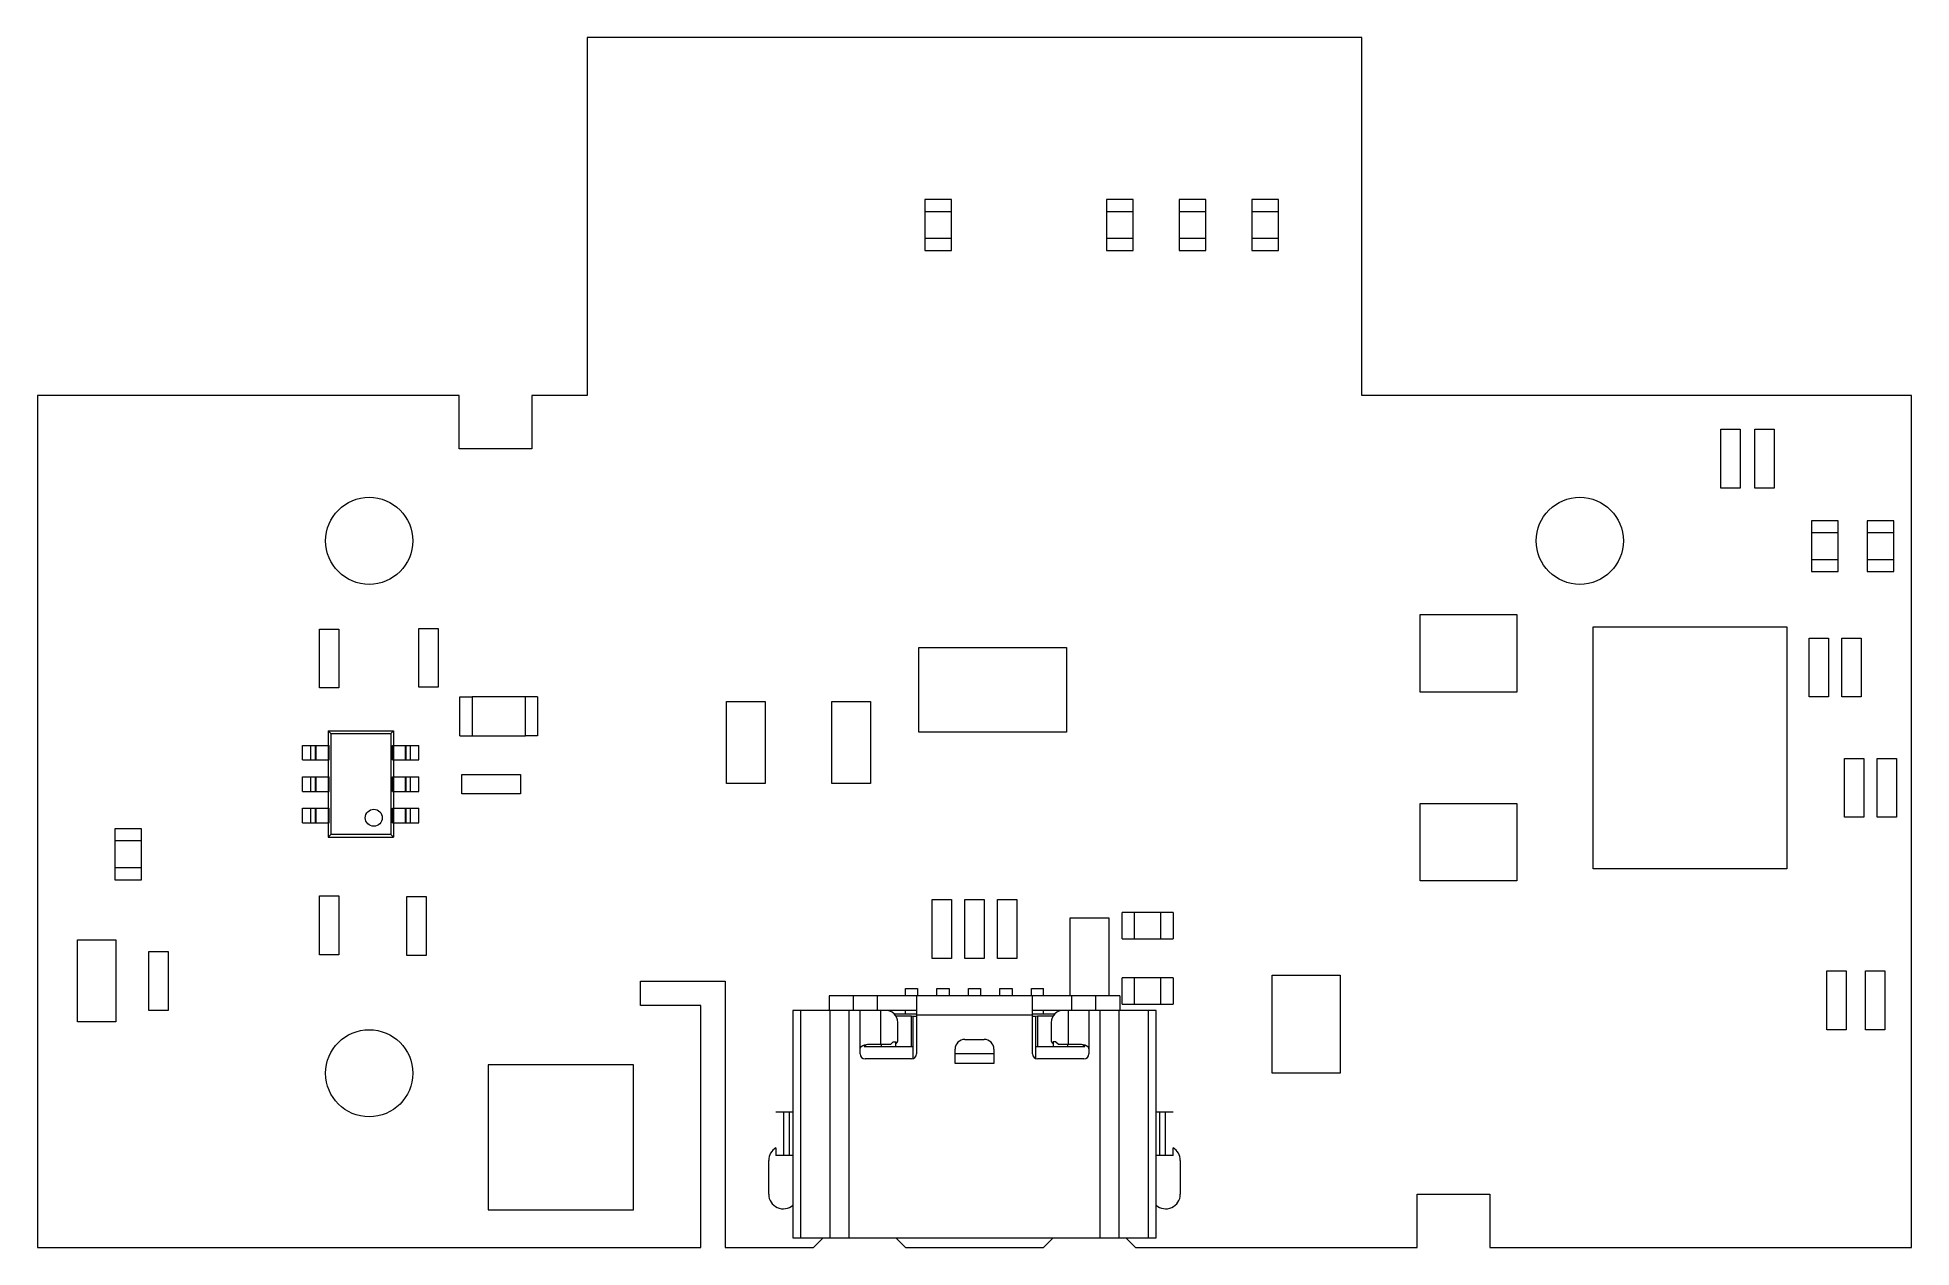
# Model space of a CAD drawing. Header units: millimetres. Extents: x -219.2 to -180.5, y 150.9 to 175.9.
import ezdxf

# ---------------------------------------------------------------- set-up
doc = ezdxf.new("R2010")
doc.units = ezdxf.units.MM

msp = doc.modelspace()

# ---------------------------------------------------------------- linework, layer by layer
at = {"color": 7, "linetype": 'Continuous', "lineweight": 15}
for p, q in [((-207.863, 175.934), (-207.863, 168.534)), ((-191.863, 175.934), (-207.863, 175.934)), ((-191.863, 168.534), (-191.863, 175.934)), ((-200.888, 172.584), (-200.888, 171.534)), ((-200.338, 172.584), (-200.888, 172.584)), ((-200.338, 172.334), (-200.888, 172.334)), ((-200.338, 171.534), (-200.338, 172.584)), ((-197.138, 172.584), (-197.138, 171.534)), ((-196.588, 172.584), (-197.138, 172.584)), ((-196.588, 172.334), (-197.138, 172.334)), ((-196.588, 171.534), (-196.588, 172.584)), ((-195.638, 172.584), (-195.638, 171.534)), ((-195.088, 172.584), (-195.638, 172.584)), ((-195.088, 172.334), (-195.638, 172.334)), ((-195.088, 171.534), (-195.088, 172.584)), ((-194.138, 172.584), (-194.138, 171.534)), ((-193.588, 172.584), (-194.138, 172.584)), ((-193.588, 172.334), (-194.138, 172.334)), ((-193.588, 171.534), (-193.588, 172.584)), ((-200.888, 171.784), (-200.338, 171.784)), ((-200.888, 171.534), (-200.338, 171.534)), ((-197.138, 171.784), (-196.588, 171.784)), ((-197.138, 171.534), (-196.588, 171.534)), ((-195.638, 171.784), (-195.088, 171.784)), ((-195.638, 171.534), (-195.088, 171.534)), ((-194.138, 171.784), (-193.588, 171.784)), ((-194.138, 171.534), (-193.588, 171.534)), ((-219.213, 168.534), (-219.213, 150.934)), ((-210.503, 168.534), (-219.213, 168.534)), ((-210.503, 167.434), (-210.503, 168.534)), ((-209.003, 168.534), (-209.003, 167.434)), ((-207.863, 168.534), (-209.003, 168.534)), ((-180.513, 168.534), (-191.863, 168.534)), ((-180.513, 150.934), (-180.513, 168.534)), ((-184.449, 167.839), (-184.05, 167.839)), ((-184.449, 166.624), (-184.449, 167.839)), ((-184.05, 167.839), (-184.05, 166.624)), ((-183.749, 167.839), (-183.35, 167.839)), ((-183.749, 166.624), (-183.749, 167.839)), ((-183.35, 167.839), (-183.35, 166.624)), ((-209.003, 167.434), (-210.503, 167.434)), ((-184.05, 166.624), (-184.449, 166.624)), ((-183.35, 166.624), (-183.749, 166.624)), ((-182.025, 165.95), (-182.575, 165.95)), ((-182.575, 165.95), (-182.575, 164.9)), ((-182.025, 165.7), (-182.575, 165.7)), ((-182.025, 164.9), (-182.025, 165.95)), ((-180.879, 165.95), (-181.429, 165.95)), ((-181.429, 165.95), (-181.429, 164.9)), ((-180.879, 165.7), (-181.429, 165.7)), ((-180.879, 164.9), (-180.879, 165.95)), ((-182.575, 165.15), (-182.025, 165.15)), ((-182.575, 164.9), (-182.025, 164.9)), ((-181.429, 165.15), (-180.879, 165.15)), ((-181.429, 164.9), (-180.879, 164.9)), ((-213.388, 162.495), (-213.388, 163.71)), ((-213.388, 163.71), (-212.989, 163.71)), ((-212.989, 163.71), (-212.989, 162.495)), ((-211.337, 162.508), (-211.337, 163.723)), ((-211.337, 163.723), (-210.938, 163.723)), ((-210.938, 163.723), (-210.938, 162.508)), ((-190.663, 162.409), (-190.663, 164.009)), ((-190.663, 164.009), (-188.663, 164.009)), ((-188.663, 164.009), (-188.663, 162.409)), ((-187.088, 163.759), (-183.088, 163.759)), ((-187.088, 158.759), (-187.088, 163.759)), ((-183.088, 163.759), (-183.088, 158.759)), ((-201.013, 161.584), (-201.013, 163.334)), ((-201.013, 163.334), (-197.963, 163.334)), ((-197.963, 163.334), (-197.963, 161.584)), ((-182.625, 163.526), (-182.226, 163.526)), ((-182.625, 162.311), (-182.625, 163.526)), ((-182.226, 163.526), (-182.226, 162.311)), ((-181.95, 162.311), (-181.95, 163.526)), ((-181.95, 163.526), (-181.551, 163.526)), ((-181.551, 163.526), (-181.551, 162.311)), ((-212.989, 162.495), (-213.388, 162.495)), ((-210.938, 162.508), (-211.337, 162.508)), ((-210.488, 161.509), (-210.488, 162.309)), ((-210.488, 162.309), (-210.238, 162.309)), ((-208.888, 162.309), (-210.238, 162.309)), ((-210.238, 162.309), (-210.238, 161.509)), ((-209.138, 161.509), (-209.138, 162.309)), ((-208.888, 162.309), (-208.888, 161.509)), ((-204.984, 162.216), (-204.188, 162.216)), ((-204.984, 160.524), (-204.984, 162.216)), ((-204.188, 162.216), (-204.188, 160.524)), ((-202.809, 162.214), (-202.013, 162.214)), ((-202.809, 160.522), (-202.809, 162.214)), ((-202.013, 162.214), (-202.013, 160.522)), ((-188.663, 162.409), (-190.663, 162.409)), ((-182.226, 162.311), (-182.625, 162.311)), ((-181.551, 162.311), (-181.95, 162.311)), ((-213.213, 161.609), (-211.863, 161.609)), ((-213.213, 161.609), (-213.157, 161.553)), ((-213.213, 161.609), (-213.213, 159.409)), ((-213.157, 161.553), (-211.919, 161.553)), ((-213.157, 161.553), (-213.157, 159.465)), ((-211.919, 161.553), (-211.863, 161.609)), ((-211.919, 161.553), (-211.919, 159.465)), ((-211.863, 161.609), (-211.863, 159.409)), ((-210.488, 161.509), (-209.138, 161.509)), ((-208.888, 161.509), (-209.138, 161.509)), ((-197.963, 161.584), (-201.013, 161.584)), ((-213.738, 161.309), (-213.192, 161.309)), ((-213.738, 161.009), (-213.738, 161.309)), ((-213.738, 161.009), (-213.192, 161.009)), ((-213.566, 161.009), (-213.566, 161.309)), ((-213.475, 161.009), (-213.475, 161.309)), ((-213.463, 161.309), (-213.463, 161.009)), ((-213.192, 161.009), (-213.192, 161.309)), ((-211.884, 161.009), (-211.884, 161.309)), ((-211.884, 161.309), (-211.338, 161.309)), ((-211.884, 161.009), (-211.338, 161.009)), ((-211.613, 161.009), (-211.613, 161.309)), ((-211.601, 161.009), (-211.601, 161.309)), ((-211.51, 161.009), (-211.51, 161.309)), ((-211.338, 161.009), (-211.338, 161.309)), ((-181.899, 161.039), (-181.5, 161.039)), ((-181.899, 159.824), (-181.899, 161.039)), ((-181.5, 161.039), (-181.5, 159.824)), ((-181.224, 161.039), (-180.825, 161.039)), ((-181.224, 159.824), (-181.224, 161.039)), ((-180.825, 161.039), (-180.825, 159.824)), ((-213.738, 160.659), (-213.192, 160.659)), ((-213.738, 160.359), (-213.738, 160.659)), ((-213.566, 160.359), (-213.566, 160.659)), ((-213.475, 160.359), (-213.475, 160.659)), ((-213.463, 160.659), (-213.463, 160.359)), ((-213.192, 160.359), (-213.192, 160.659)), ((-211.884, 160.359), (-211.884, 160.659)), ((-211.884, 160.659), (-211.338, 160.659)), ((-211.613, 160.359), (-211.613, 160.659)), ((-211.601, 160.359), (-211.601, 160.659)), ((-211.51, 160.359), (-211.51, 160.659)), ((-211.338, 160.359), (-211.338, 160.659)), ((-210.452, 160.31), (-210.452, 160.709)), ((-210.452, 160.709), (-209.237, 160.709)), ((-209.237, 160.709), (-209.237, 160.31)), ((-213.738, 160.359), (-213.192, 160.359)), ((-211.884, 160.359), (-211.338, 160.359)), ((-209.237, 160.31), (-210.452, 160.31)), ((-204.188, 160.524), (-204.984, 160.524)), ((-202.013, 160.522), (-202.809, 160.522)), ((-213.738, 160.009), (-213.192, 160.009)), ((-213.738, 159.709), (-213.738, 160.009)), ((-213.566, 159.709), (-213.566, 160.009)), ((-213.475, 159.709), (-213.475, 160.009)), ((-213.463, 160.009), (-213.463, 159.709)), ((-213.192, 159.709), (-213.192, 160.009)), ((-211.884, 159.709), (-211.884, 160.009)), ((-211.884, 160.009), (-211.338, 160.009)), ((-211.613, 159.709), (-211.613, 160.009)), ((-211.601, 159.709), (-211.601, 160.009)), ((-211.51, 159.709), (-211.51, 160.009)), ((-211.338, 159.709), (-211.338, 160.009)), ((-190.663, 158.509), (-190.663, 160.109)), ((-190.663, 160.109), (-188.663, 160.109)), ((-188.663, 160.109), (-188.663, 158.509)), ((-217.613, 159.584), (-217.613, 158.534)), ((-217.063, 159.584), (-217.613, 159.584)), ((-217.063, 158.534), (-217.063, 159.584)), ((-213.738, 159.709), (-213.192, 159.709)), ((-213.213, 159.409), (-213.157, 159.465)), ((-211.919, 159.465), (-213.157, 159.465)), ((-211.863, 159.409), (-211.919, 159.465)), ((-211.884, 159.709), (-211.338, 159.709)), ((-181.5, 159.824), (-181.899, 159.824)), ((-180.825, 159.824), (-181.224, 159.824)), ((-217.063, 159.334), (-217.613, 159.334)), ((-213.213, 159.409), (-211.863, 159.409)), ((-217.613, 158.784), (-217.063, 158.784)), ((-183.088, 158.759), (-187.088, 158.759)), ((-217.613, 158.534), (-217.063, 158.534)), ((-188.663, 158.509), (-190.663, 158.509)), ((-213.387, 158.198), (-212.988, 158.198)), ((-213.387, 156.983), (-213.387, 158.198)), ((-212.988, 158.198), (-212.988, 156.983)), ((-211.588, 156.97), (-211.588, 158.185)), ((-211.588, 158.185), (-211.189, 158.185)), ((-211.189, 158.185), (-211.189, 156.97)), ((-200.737, 156.908), (-200.737, 158.123)), ((-200.737, 158.123), (-200.338, 158.123)), ((-200.338, 158.123), (-200.338, 156.908)), ((-200.062, 156.908), (-200.062, 158.123)), ((-200.062, 158.123), (-199.663, 158.123)), ((-199.663, 158.123), (-199.663, 156.908)), ((-199.387, 156.908), (-199.387, 158.123)), ((-199.387, 158.123), (-198.988, 158.123)), ((-198.988, 158.123), (-198.988, 156.908)), ((-197.888, 157.746), (-197.092, 157.746)), ((-197.888, 156.134), (-197.888, 157.746)), ((-197.092, 157.746), (-197.092, 156.134)), ((-196.813, 157.309), (-196.813, 157.859)), ((-195.763, 157.859), (-196.813, 157.859)), ((-196.563, 157.859), (-196.563, 157.309)), ((-196.013, 157.309), (-196.013, 157.859)), ((-195.763, 157.859), (-195.763, 157.309)), ((-218.388, 155.597), (-218.388, 157.289)), ((-218.388, 157.289), (-217.592, 157.289)), ((-217.592, 157.289), (-217.592, 155.597)), ((-196.813, 157.309), (-195.763, 157.309)), ((-216.912, 157.048), (-216.513, 157.048)), ((-216.912, 155.833), (-216.912, 157.048)), ((-216.513, 157.048), (-216.513, 155.833)), ((-212.988, 156.983), (-213.387, 156.983)), ((-211.189, 156.97), (-211.588, 156.97)), ((-200.338, 156.908), (-200.737, 156.908)), ((-199.663, 156.908), (-200.062, 156.908)), ((-198.988, 156.908), (-199.387, 156.908)), ((-206.763, 156.434), (-205.013, 156.434)), ((-206.763, 155.934), (-206.763, 156.434)), ((-205.013, 156.434), (-205.013, 150.934)), ((-196.813, 155.959), (-196.813, 156.509)), ((-195.763, 156.509), (-196.813, 156.509)), ((-196.563, 156.509), (-196.563, 155.959)), ((-196.013, 155.959), (-196.013, 156.509)), ((-195.763, 156.509), (-195.763, 155.959)), ((-193.713, 154.534), (-193.713, 156.559)), ((-193.713, 156.559), (-192.313, 156.559)), ((-192.313, 156.559), (-192.313, 154.534)), ((-182.262, 155.433), (-182.262, 156.648)), ((-182.262, 156.648), (-181.863, 156.648)), ((-181.863, 156.648), (-181.863, 155.433)), ((-181.462, 156.648), (-181.063, 156.648)), ((-181.462, 155.433), (-181.462, 156.648)), ((-181.063, 156.648), (-181.063, 155.433)), ((-196.863, 156.134), (-202.863, 156.134)), ((-202.863, 156.134), (-202.863, 155.834)), ((-202.363, 155.834), (-202.363, 156.134)), ((-201.863, 155.834), (-201.863, 156.134)), ((-201.288, 156.134), (-201.288, 156.284)), ((-201.288, 156.284), (-201.038, 156.284)), ((-201.063, 156.134), (-201.063, 154.934)), ((-201.038, 156.284), (-201.038, 156.134)), ((-200.638, 156.134), (-200.638, 156.284)), ((-200.638, 156.284), (-200.388, 156.284)), ((-200.388, 156.284), (-200.388, 156.134)), ((-199.988, 156.134), (-199.988, 156.284)), ((-199.988, 156.284), (-199.738, 156.284)), ((-199.738, 156.284), (-199.738, 156.134)), ((-199.338, 156.134), (-199.338, 156.284)), ((-199.338, 156.284), (-199.088, 156.284)), ((-199.088, 156.284), (-199.088, 156.134)), ((-198.688, 156.284), (-198.438, 156.284)), ((-198.688, 156.134), (-198.688, 156.284)), ((-198.663, 154.934), (-198.663, 156.134)), ((-198.438, 156.134), (-198.438, 156.284)), ((-197.863, 156.134), (-197.863, 155.834)), ((-197.363, 156.134), (-197.363, 155.834)), ((-196.863, 156.134), (-196.863, 155.834)), ((-217.592, 155.597), (-218.388, 155.597)), ((-216.513, 155.833), (-216.912, 155.833)), ((-205.513, 155.934), (-206.763, 155.934)), ((-205.513, 150.934), (-205.513, 155.934)), ((-201.063, 155.834), (-203.613, 155.834)), ((-203.613, 155.834), (-203.613, 151.134)), ((-203.452, 151.134), (-203.452, 155.834)), ((-202.848, 155.834), (-202.848, 151.134)), ((-202.459, 155.834), (-202.459, 151.134)), ((-202.223, 154.934), (-202.223, 155.834)), ((-201.799, 155.134), (-201.799, 155.834)), ((-201.593, 155.834), (-201.593, 155.82)), ((-201.063, 155.754), (-201.513, 155.754)), ((-201.493, 155.723), (-201.163, 155.723)), ((-201.288, 155.754), (-201.288, 155.834)), ((-201.163, 155.723), (-201.133, 155.714)), ((-201.163, 155.084), (-201.163, 155.723)), ((-201.133, 155.714), (-201.133, 154.839)), ((-201.133, 155.714), (-201.063, 155.713)), ((-198.663, 155.734), (-201.063, 155.734)), ((-196.113, 155.834), (-198.663, 155.834)), ((-198.212, 155.754), (-198.663, 155.754)), ((-198.663, 155.713), (-198.593, 155.714)), ((-198.593, 155.714), (-198.563, 155.723)), ((-198.593, 154.839), (-198.593, 155.714)), ((-198.563, 155.723), (-198.233, 155.723)), ((-198.563, 155.723), (-198.563, 155.084)), ((-198.438, 155.754), (-198.438, 155.834)), ((-198.133, 155.82), (-198.133, 155.834)), ((-197.927, 155.834), (-197.927, 155.134)), ((-197.503, 155.834), (-197.503, 154.934)), ((-197.266, 151.134), (-197.266, 155.834)), ((-196.877, 151.134), (-196.877, 155.834)), ((-196.813, 155.959), (-195.763, 155.959)), ((-196.274, 155.834), (-196.274, 151.134)), ((-196.113, 151.134), (-196.113, 155.834)), ((-201.445, 155.234), (-201.445, 155.534)), ((-200.063, 155.234), (-199.663, 155.234)), ((-198.28, 155.534), (-198.28, 155.234)), ((-181.863, 155.433), (-182.262, 155.433)), ((-181.063, 155.433), (-181.462, 155.433)), ((-202.143, 155.121), (-202.143, 155.084)), ((-202.143, 155.084), (-201.133, 155.084)), ((-201.163, 154.834), (-202.123, 154.834)), ((-202.113, 155.128), (-202.113, 155.084)), ((-202.074, 155.134), (-201.594, 155.134)), ((-201.788, 155.134), (-201.788, 155.084)), ((-201.594, 155.134), (-201.544, 155.184)), ((-201.544, 155.184), (-201.488, 155.184)), ((-201.488, 155.084), (-201.488, 155.184)), ((-200.263, 154.734), (-200.263, 155.034)), ((-199.463, 154.934), (-200.263, 154.934)), ((-199.463, 155.034), (-199.463, 154.734)), ((-198.593, 155.084), (-197.583, 155.084)), ((-197.603, 154.834), (-198.563, 154.834)), ((-198.238, 155.184), (-198.238, 155.084)), ((-198.181, 155.184), (-198.238, 155.184)), ((-198.181, 155.184), (-198.131, 155.134)), ((-198.131, 155.134), (-197.651, 155.134)), ((-197.938, 155.084), (-197.938, 155.134)), ((-197.613, 155.084), (-197.613, 155.128)), ((-197.583, 155.084), (-197.583, 155.122)), ((-206.906, 154.711), (-209.906, 154.711)), ((-209.906, 154.711), (-209.906, 151.711)), ((-206.906, 151.711), (-206.906, 154.711)), ((-199.463, 154.734), (-200.263, 154.734)), ((-192.313, 154.534), (-193.713, 154.534)), ((-203.613, 153.734), (-203.963, 153.734)), ((-203.802, 152.834), (-203.802, 153.734)), ((-203.686, 152.834), (-203.686, 153.734)), ((-195.763, 153.734), (-196.113, 153.734)), ((-196.04, 153.734), (-196.04, 152.834)), ((-195.924, 153.734), (-195.924, 152.834)), ((-203.963, 152.994), (-203.963, 152.834)), ((-195.763, 152.834), (-195.763, 152.994)), ((-204.113, 152.034), (-204.113, 152.734)), ((-203.613, 152.834), (-203.963, 152.834)), ((-195.763, 152.834), (-196.113, 152.834)), ((-195.613, 152.734), (-195.613, 152.034)), ((-209.906, 151.711), (-206.906, 151.711)), ((-190.723, 152.034), (-189.223, 152.034)), ((-190.723, 150.934), (-190.723, 152.034)), ((-189.223, 152.034), (-189.223, 150.934)), ((-219.213, 150.934), (-205.513, 150.934)), ((-205.013, 150.934), (-203.188, 150.934)), ((-203.613, 151.134), (-196.113, 151.134)), ((-203.188, 150.934), (-202.988, 151.134)), ((-201.488, 151.134), (-201.288, 150.934)), ((-201.288, 150.934), (-198.438, 150.934)), ((-198.438, 150.934), (-198.238, 151.134)), ((-196.738, 151.134), (-196.538, 150.934)), ((-196.538, 150.934), (-190.723, 150.934)), ((-189.223, 150.934), (-180.513, 150.934))]:
    msp.add_line(p, q, dxfattribs=at)
at = {"color": 7, "linetype": 'Continuous', "lineweight": 15, "flags": 128}
for points in [[(-202.223, 155.034), (-202.219, 155.058), (-202.207, 155.078), (-202.181, 155.103), (-202.135, 155.125), (-202.074, 155.134)], [(-197.651, 155.134), (-197.586, 155.123), (-197.543, 155.102), (-197.518, 155.078), (-197.506, 155.055), (-197.503, 155.034)]]:
    msp.add_lwpolyline(points, dxfattribs=at)
at = {"color": 7, "linetype": 'Continuous', "lineweight": 15}
for centre, radius in [((-212.363, 165.534), 0.9), ((-187.363, 165.534), 0.9), ((-212.268, 159.814), 0.175), ((-212.363, 154.534), 0.9)]:
    msp.add_circle(centre, radius, dxfattribs=at)
for centre, radius, start, end in [((-201.711, 155.571), 0.268, 351.9505, 78.5782), ((-198.015, 155.571), 0.268, 101.4218, 188.0495), ((-201.552, 155.228), 0.107, 307.0037, 3.2863), ((-200.063, 155.034), 0.2, 90, 180), ((-199.663, 155.034), 0.2, 0, 90), ((-198.173, 155.228), 0.107, 176.7159, 232.9823), ((-202.123, 154.934), 0.1, 180, 270), ((-201.163, 154.934), 0.1, 270, 360), ((-198.563, 154.934), 0.1, 180, 270), ((-197.603, 154.934), 0.1, 270, 0), ((-203.813, 152.734), 0.3, 119.9895, 180), ((-195.913, 152.734), 0.3, 360, 59.9898), ((-203.813, 152.034), 0.3, 180, 311.8227), ((-195.913, 152.034), 0.3, 228.2014, 0)]:
    msp.add_arc(centre, radius, start, end, dxfattribs=at)

doc.saveas('drawing.dxf')
